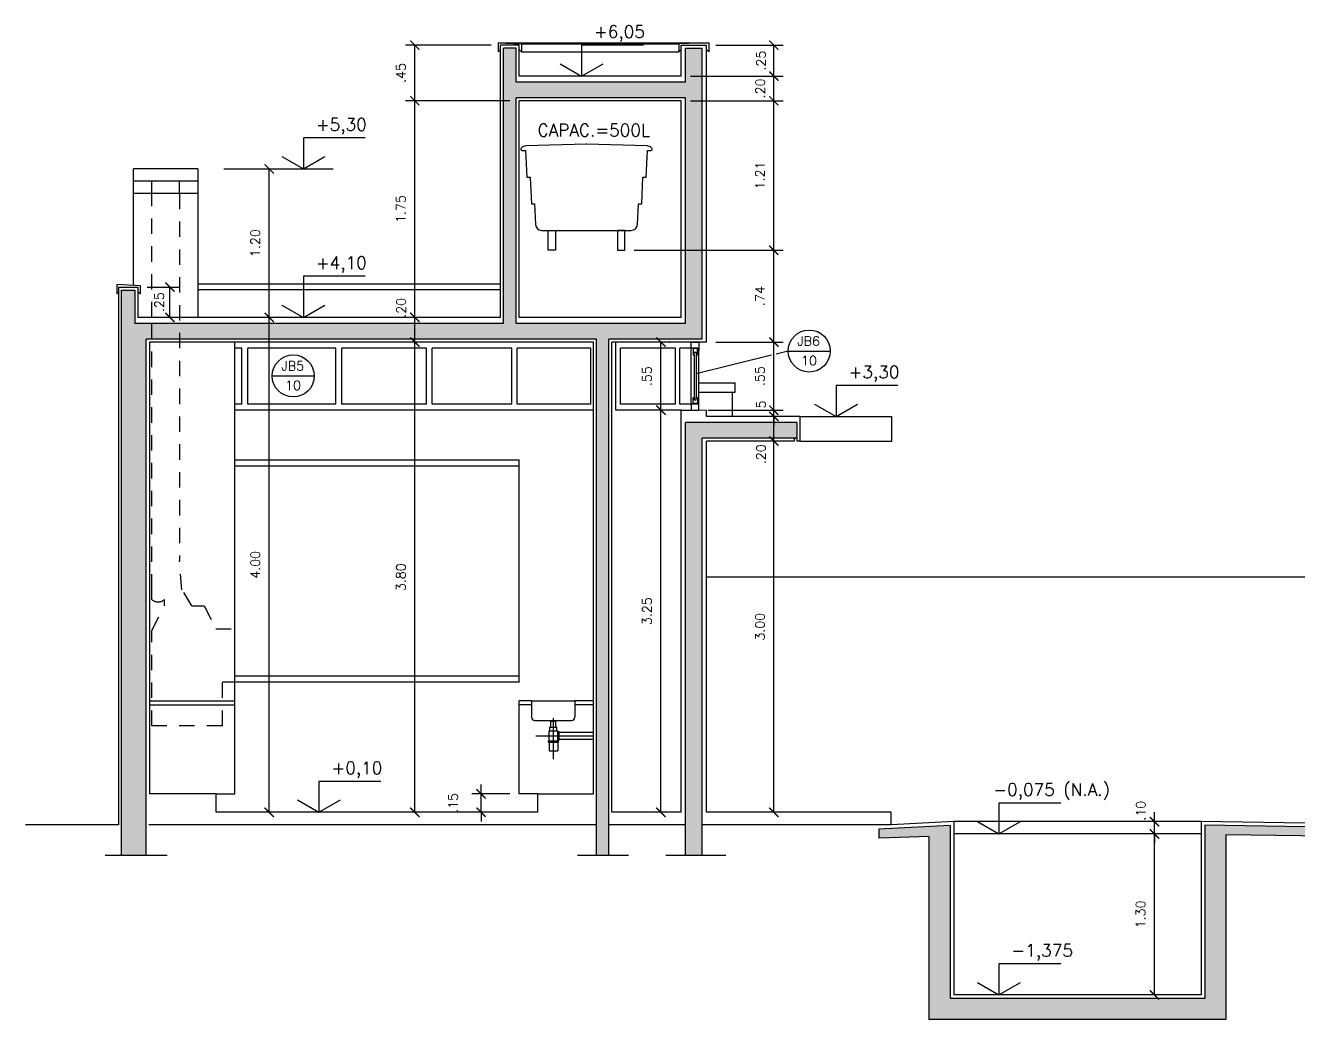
# Model space of a CAD drawing. Header units: millimetres. Extents: x 361 to 486, y 146 to 158.
# Drawn here: x 361.23 to 371.51, y 146.5 to 154.53 of the extents above; entities that cross this region are included whole.
import ezdxf

# ---------------------------------------------------------------- set-up
doc = ezdxf.new("R2010")
doc.units = ezdxf.units.MM
doc.linetypes.add('DASHDOT', pattern=[1, 0.5, -0.25, 0, -0.25])
doc.linetypes.add('HIDDEN', pattern=[0.375, 0.25, -0.125])
for name, color, linetype in [('ALV', 5, 'Continuous'), ('CAIX', 2, 'Continuous'), ('CAIXN', 7, 'Continuous'), ('COTAS', 1, 'Continuous'), ('LPROJ', 7, 'HIDDEN'), ('LVISTA', 1, 'Continuous'), ('LVISTA01', 8, 'Continuous'), ('LVISTA02', 1, 'Continuous'), ('LVISTA025', 3, 'Continuous'), ('NOTAS', 2, 'Continuous'), ('PEÇAS', 7, 'Continuous'), ('REVEST', 2, 'Continuous'), ('SOLID', 8, 'Continuous')]:
    doc.layers.add(name, color=color, linetype=linetype)
doc.styles.add('60-50', font='romans.shx', dxfattribs={"height": 0.075})
doc.styles.add('80-50', font='romans.shx', dxfattribs={"height": 0.1})
doc.dimstyles.new('50', dxfattribs={"dimtxt": 0.1, "dimasz": 2.5, "dimexe": 1.25, "dimexo": 0.625, "dimgap": 0.075, "dimtad": 1, "dimzin": 0, "dimdsep": 46, "dimtxsty": '60-50', "dimcen": 2.5, "dimclrt": 3, "dimadec": 0, "dimazin": 0, "dimtfac": 1, "dimtmove": 0, "dimatfit": 3, "dimfxl": 1, "dimarcsym": 0})

# ---------------------------------------------------------------- blocks, each defined once
blk = doc.blocks.new('_ARCHTICK')
at = {"color": 0, "linetype": 'ByBlock', "const_width": 0.15}
blk.add_lwpolyline([(-0.5, -0.5), (0.5, 0.5)], dxfattribs=at)
blk = doc.blocks.new('*D2')
at = {"color": 0, "linetype": 'ByBlock'}
blk.add_line((367.278, 148.173), (367.278, 151.173), dxfattribs=at)
at = {"layer": 'DEFPOINTS', "color": 0, "linetype": 'ByBlock'}
for p in [(367.278, 151.173), (367.278, 151.173), (367.278, 148.173)]:
    blk.add_point(p, dxfattribs=at)
at = {"color": 0, "linetype": 'ByBlock', "xscale": 0.075, "yscale": 0.075, "zscale": 0.075}
for p, rotation in [((367.278, 151.173), 90), ((367.278, 148.173), 270)]:
    blk.add_blockref('_ARCHTICK', p, dxfattribs=dict(at, rotation=rotation))
at = {"color": 3, "linetype": 'ByBlock', "insert": (367.166, 149.673), "char_height": 0.075, "attachment_point": 5, "rotation": 90, "style": '60-50'}
blk.add_mtext('3.00', dxfattribs=at)
blk = doc.blocks.new('*D3')
at = {"color": 0, "linetype": 'ByBlock'}
blk.add_line((367.278, 151.173), (367.278, 151.373), dxfattribs=at)
at = {"layer": 'DEFPOINTS', "color": 0, "linetype": 'ByBlock'}
for p in [(367.278, 151.373), (367.278, 151.373), (367.278, 151.173)]:
    blk.add_point(p, dxfattribs=at)
at = {"color": 0, "linetype": 'ByBlock', "xscale": 0.075, "yscale": 0.075, "zscale": 0.075}
for p, rotation in [((367.278, 151.373), 90), ((367.278, 151.173), 270)]:
    blk.add_blockref('_ARCHTICK', p, dxfattribs=dict(at, rotation=rotation))
at = {"color": 3, "linetype": 'ByBlock', "insert": (367.174, 151.067), "char_height": 0.075, "attachment_point": 5, "rotation": 90, "style": '60-50'}
blk.add_mtext('.20', dxfattribs=at)
blk = doc.blocks.new('*D4')
at = {"color": 0, "linetype": 'ByBlock'}
for p, q in [((367.278, 151.423), (367.278, 151.498)), ((366.748, 151.423), (367.353, 151.423)), ((367.278, 151.373), (367.278, 151.423)), ((367.278, 151.373), (367.278, 151.298))]:
    blk.add_line(p, q, dxfattribs=at)
at = {"layer": 'DEFPOINTS', "color": 0, "linetype": 'ByBlock'}
for p in [(366.673, 151.423), (367.278, 151.423), (367.278, 151.373)]:
    blk.add_point(p, dxfattribs=at)
at = {"color": 0, "linetype": 'ByBlock', "xscale": 0.075, "yscale": 0.075, "zscale": 0.075}
for p, rotation in [((367.278, 151.423), 270), ((367.278, 151.373), 90)]:
    blk.add_blockref('_ARCHTICK', p, dxfattribs=dict(at, rotation=rotation))
at = {"color": 3, "linetype": 'ByBlock', "insert": (367.174, 151.469), "char_height": 0.075, "attachment_point": 5, "rotation": 90, "style": '60-50'}
blk.add_mtext('5', dxfattribs=at)
blk = doc.blocks.new('*D5')
at = {"color": 0, "linetype": 'ByBlock'}
for p, q in [((366.808, 151.973), (367.353, 151.973)), ((367.278, 151.423), (367.278, 151.973))]:
    blk.add_line(p, q, dxfattribs=at)
at = {"layer": 'DEFPOINTS', "color": 0, "linetype": 'ByBlock'}
for p in [(366.733, 151.973), (367.278, 151.973), (366.673, 151.423)]:
    blk.add_point(p, dxfattribs=at)
at = {"color": 0, "linetype": 'ByBlock', "xscale": 0.075, "yscale": 0.075, "zscale": 0.075}
for p, rotation in [((367.278, 151.973), 90), ((367.278, 151.423), 270)]:
    blk.add_blockref('_ARCHTICK', p, dxfattribs=dict(at, rotation=rotation))
at = {"color": 3, "linetype": 'ByBlock', "insert": (367.166, 151.698), "char_height": 0.075, "attachment_point": 5, "rotation": 90, "style": '60-50'}
blk.add_mtext('.55', dxfattribs=at)
blk = doc.blocks.new('*D6')
at = {"color": 0, "linetype": 'ByBlock'}
for p, q in [((366.149, 152.716), (367.353, 152.716)), ((367.278, 151.973), (367.278, 152.716))]:
    blk.add_line(p, q, dxfattribs=at)
at = {"layer": 'DEFPOINTS', "color": 0, "linetype": 'ByBlock'}
for p in [(366.074, 152.716), (367.278, 152.716), (366.733, 151.973)]:
    blk.add_point(p, dxfattribs=at)
at = {"color": 0, "linetype": 'ByBlock', "xscale": 0.075, "yscale": 0.075, "zscale": 0.075}
for p, rotation in [((367.278, 152.716), 90), ((367.278, 151.973), 270)]:
    blk.add_blockref('_ARCHTICK', p, dxfattribs=dict(at, rotation=rotation))
at = {"color": 3, "linetype": 'ByBlock', "insert": (367.166, 152.345), "char_height": 0.075, "attachment_point": 5, "rotation": 90, "style": '60-50'}
blk.add_mtext('.74', dxfattribs=at)
blk = doc.blocks.new('*D7')
at = {"color": 0, "linetype": 'ByBlock'}
for p, q in [((366.604, 153.923), (367.353, 153.923)), ((367.278, 152.716), (367.278, 153.923))]:
    blk.add_line(p, q, dxfattribs=at)
at = {"layer": 'DEFPOINTS', "color": 0, "linetype": 'ByBlock'}
for p in [(366.529, 153.923), (367.278, 153.923), (366.074, 152.716)]:
    blk.add_point(p, dxfattribs=at)
at = {"color": 0, "linetype": 'ByBlock', "xscale": 0.075, "yscale": 0.075, "zscale": 0.075}
for p, rotation in [((367.278, 153.923), 90), ((367.278, 152.716), 270)]:
    blk.add_blockref('_ARCHTICK', p, dxfattribs=dict(at, rotation=rotation))
at = {"color": 3, "linetype": 'ByBlock', "insert": (367.166, 153.32), "char_height": 0.075, "attachment_point": 5, "rotation": 90, "style": '60-50'}
blk.add_mtext('1.21', dxfattribs=at)
blk = doc.blocks.new('*D8')
at = {"color": 0, "linetype": 'ByBlock'}
for p, q in [((366.604, 154.123), (367.353, 154.123)), ((367.278, 153.923), (367.278, 154.123))]:
    blk.add_line(p, q, dxfattribs=at)
at = {"layer": 'DEFPOINTS', "color": 0, "linetype": 'ByBlock'}
for p in [(366.529, 154.123), (367.278, 154.123), (366.529, 153.923)]:
    blk.add_point(p, dxfattribs=at)
at = {"color": 0, "linetype": 'ByBlock', "xscale": 0.075, "yscale": 0.075, "zscale": 0.075}
for p, rotation in [((367.278, 154.123), 90), ((367.278, 153.923), 270)]:
    blk.add_blockref('_ARCHTICK', p, dxfattribs=dict(at, rotation=rotation))
at = {"color": 3, "linetype": 'ByBlock', "insert": (367.168, 154.023), "char_height": 0.075, "attachment_point": 5, "rotation": 90, "style": '60-50'}
blk.add_mtext('.20', dxfattribs=at)
blk = doc.blocks.new('*D9')
at = {"color": 0, "linetype": 'ByBlock'}
for p, q in [((366.808, 154.373), (367.353, 154.373)), ((367.278, 154.123), (367.278, 154.373))]:
    blk.add_line(p, q, dxfattribs=at)
at = {"layer": 'DEFPOINTS', "color": 0, "linetype": 'ByBlock'}
for p in [(366.733, 154.373), (367.278, 154.373), (366.529, 154.123)]:
    blk.add_point(p, dxfattribs=at)
at = {"color": 0, "linetype": 'ByBlock', "xscale": 0.075, "yscale": 0.075, "zscale": 0.075}
for p, rotation in [((367.278, 154.373), 90), ((367.278, 154.123), 270)]:
    blk.add_blockref('_ARCHTICK', p, dxfattribs=dict(at, rotation=rotation))
at = {"color": 3, "linetype": 'ByBlock', "insert": (367.174, 154.248), "char_height": 0.075, "attachment_point": 5, "rotation": 90, "style": '60-50'}
blk.add_mtext('.25', dxfattribs=at)
blk = doc.blocks.new('*D10')
at = {"color": 0, "linetype": 'ByBlock'}
blk.add_line((364.376, 148.173), (364.376, 151.973), dxfattribs=at)
at = {"layer": 'DEFPOINTS', "color": 0, "linetype": 'ByBlock'}
for p in [(364.376, 151.973), (364.376, 151.973), (364.376, 148.173)]:
    blk.add_point(p, dxfattribs=at)
at = {"color": 0, "linetype": 'ByBlock', "xscale": 0.075, "yscale": 0.075, "zscale": 0.075}
for p, rotation in [((364.376, 151.973), 90), ((364.376, 148.173), 270)]:
    blk.add_blockref('_ARCHTICK', p, dxfattribs=dict(at, rotation=rotation))
at = {"color": 3, "linetype": 'ByBlock', "insert": (364.263, 150.073), "char_height": 0.075, "attachment_point": 5, "rotation": 90, "style": '60-50'}
blk.add_mtext('3.80', dxfattribs=at)
blk = doc.blocks.new('*D11')
at = {"color": 0, "linetype": 'ByBlock'}
blk.add_line((364.376, 151.973), (364.376, 152.173), dxfattribs=at)
at = {"layer": 'DEFPOINTS', "color": 0, "linetype": 'ByBlock'}
for p in [(364.376, 152.173), (364.376, 152.173), (364.376, 151.973)]:
    blk.add_point(p, dxfattribs=at)
at = {"color": 0, "linetype": 'ByBlock', "xscale": 0.075, "yscale": 0.075, "zscale": 0.075}
for p, rotation in [((364.376, 152.173), 90), ((364.376, 151.973), 270)]:
    blk.add_blockref('_ARCHTICK', p, dxfattribs=dict(at, rotation=rotation))
at = {"color": 3, "linetype": 'ByBlock', "insert": (364.265, 152.25), "char_height": 0.075, "attachment_point": 5, "rotation": 90, "style": '60-50'}
blk.add_mtext('.20', dxfattribs=at)
blk = doc.blocks.new('*D12')
at = {"color": 0, "linetype": 'ByBlock'}
for p, q in [((365.144, 153.923), (364.301, 153.923)), ((364.376, 152.173), (364.376, 153.923))]:
    blk.add_line(p, q, dxfattribs=at)
at = {"layer": 'DEFPOINTS', "color": 0, "linetype": 'ByBlock'}
for p in [(364.376, 153.923), (365.219, 153.923), (364.376, 152.173)]:
    blk.add_point(p, dxfattribs=at)
at = {"color": 0, "linetype": 'ByBlock', "xscale": 0.075, "yscale": 0.075, "zscale": 0.075}
for p, rotation in [((364.376, 153.923), 90), ((364.376, 152.173), 270)]:
    blk.add_blockref('_ARCHTICK', p, dxfattribs=dict(at, rotation=rotation))
at = {"color": 3, "linetype": 'ByBlock', "insert": (364.263, 153.048), "char_height": 0.075, "attachment_point": 5, "rotation": 90, "style": '60-50'}
blk.add_mtext('1.75', dxfattribs=at)
blk = doc.blocks.new('*D13')
at = {"color": 0, "linetype": 'ByBlock'}
for p, q in [((364.994, 154.373), (364.301, 154.373)), ((364.376, 153.923), (364.376, 154.373))]:
    blk.add_line(p, q, dxfattribs=at)
at = {"layer": 'DEFPOINTS', "color": 0, "linetype": 'ByBlock'}
for p in [(364.376, 154.373), (365.069, 154.373), (365.219, 153.923)]:
    blk.add_point(p, dxfattribs=at)
at = {"color": 0, "linetype": 'ByBlock', "xscale": 0.075, "yscale": 0.075, "zscale": 0.075}
for p, rotation in [((364.376, 154.373), 90), ((364.376, 153.923), 270)]:
    blk.add_blockref('_ARCHTICK', p, dxfattribs=dict(at, rotation=rotation))
at = {"color": 3, "linetype": 'ByBlock', "insert": (364.263, 154.148), "char_height": 0.075, "attachment_point": 5, "rotation": 90, "style": '60-50'}
blk.add_mtext('.45', dxfattribs=at)
blk = doc.blocks.new('*D14')
at = {"color": 0, "linetype": 'ByBlock'}
for p, q in [((364.911, 148.323), (364.911, 148.398)), ((365.144, 148.323), (364.836, 148.323)), ((364.911, 148.173), (364.911, 148.323)), ((364.911, 148.173), (364.911, 148.098))]:
    blk.add_line(p, q, dxfattribs=at)
at = {"layer": 'DEFPOINTS', "color": 0, "linetype": 'ByBlock'}
for p in [(364.911, 148.323), (365.219, 148.323), (364.911, 148.173)]:
    blk.add_point(p, dxfattribs=at)
at = {"color": 0, "linetype": 'ByBlock', "xscale": 0.075, "yscale": 0.075, "zscale": 0.075}
for p, rotation in [((364.911, 148.323), 270), ((364.911, 148.173), 90)]:
    blk.add_blockref('_ARCHTICK', p, dxfattribs=dict(at, rotation=rotation))
at = {"color": 3, "linetype": 'ByBlock', "insert": (364.686, 148.248), "char_height": 0.075, "attachment_point": 5, "rotation": 90, "style": '60-50'}
blk.add_mtext('.15', dxfattribs=at)
blk = doc.blocks.new('*D15')
at = {"color": 0, "linetype": 'ByBlock'}
blk.add_line((363.199, 148.173), (363.199, 152.173), dxfattribs=at)
at = {"layer": 'DEFPOINTS', "color": 0, "linetype": 'ByBlock'}
for p in [(363.199, 152.173), (363.199, 152.173), (363.199, 148.173)]:
    blk.add_point(p, dxfattribs=at)
at = {"color": 0, "linetype": 'ByBlock', "xscale": 0.075, "yscale": 0.075, "zscale": 0.075}
for p, rotation in [((363.199, 152.173), 90), ((363.199, 148.173), 270)]:
    blk.add_blockref('_ARCHTICK', p, dxfattribs=dict(at, rotation=rotation))
at = {"color": 3, "linetype": 'ByBlock', "insert": (363.086, 150.173), "char_height": 0.075, "attachment_point": 5, "rotation": 90, "style": '60-50'}
blk.add_mtext('4.00', dxfattribs=at)
blk = doc.blocks.new('*D16')
at = {"color": 0, "linetype": 'ByBlock'}
blk.add_line((363.199, 152.173), (363.199, 153.373), dxfattribs=at)
at = {"layer": 'DEFPOINTS', "color": 0, "linetype": 'ByBlock'}
for p in [(363.199, 153.373), (363.199, 153.373), (363.199, 152.173)]:
    blk.add_point(p, dxfattribs=at)
at = {"color": 0, "linetype": 'ByBlock', "xscale": 0.075, "yscale": 0.075, "zscale": 0.075}
for p, rotation in [((363.199, 153.373), 90), ((363.199, 152.173), 270)]:
    blk.add_blockref('_ARCHTICK', p, dxfattribs=dict(at, rotation=rotation))
at = {"color": 3, "linetype": 'ByBlock', "insert": (363.086, 152.773), "char_height": 0.075, "attachment_point": 5, "rotation": 90, "style": '60-50'}
blk.add_mtext('1.20', dxfattribs=at)
blk = doc.blocks.new('*D17')
at = {"color": 0, "linetype": 'ByBlock'}
for p, q in [((362.212, 152.418), (362.471, 152.418)), ((362.396, 152.173), (362.396, 152.418))]:
    blk.add_line(p, q, dxfattribs=at)
at = {"layer": 'DEFPOINTS', "color": 0, "linetype": 'ByBlock'}
for p in [(362.137, 152.418), (362.396, 152.418), (362.396, 152.173)]:
    blk.add_point(p, dxfattribs=at)
at = {"color": 0, "linetype": 'ByBlock', "xscale": 0.075, "yscale": 0.075, "zscale": 0.075}
for p, rotation in [((362.396, 152.418), 90), ((362.396, 152.173), 270)]:
    blk.add_blockref('_ARCHTICK', p, dxfattribs=dict(at, rotation=rotation))
at = {"color": 3, "linetype": 'ByBlock', "insert": (362.31, 152.296), "char_height": 0.075, "attachment_point": 5, "rotation": 90, "style": '60-50'}
blk.add_mtext('.25', dxfattribs=at)
blk = doc.blocks.new('*D18')
at = {"color": 0, "linetype": 'ByBlock'}
for p, q in [((366.454, 151.423), (366.29, 151.423)), ((366.365, 148.173), (366.365, 151.423)), ((366.454, 148.173), (366.29, 148.173))]:
    blk.add_line(p, q, dxfattribs=at)
at = {"layer": 'DEFPOINTS', "color": 0, "linetype": 'ByBlock'}
for p in [(366.365, 151.423), (366.529, 151.423), (366.529, 148.173)]:
    blk.add_point(p, dxfattribs=at)
at = {"color": 0, "linetype": 'ByBlock', "xscale": 0.075, "yscale": 0.075, "zscale": 0.075}
for p, rotation in [((366.365, 151.423), 90), ((366.365, 148.173), 270)]:
    blk.add_blockref('_ARCHTICK', p, dxfattribs=dict(at, rotation=rotation))
at = {"color": 3, "linetype": 'ByBlock', "insert": (366.252, 149.798), "char_height": 0.075, "attachment_point": 5, "rotation": 90, "style": '60-50'}
blk.add_mtext('3.25', dxfattribs=at)
blk = doc.blocks.new('*D19')
at = {"color": 0, "linetype": 'ByBlock'}
for p, q in [((366.365, 151.423), (366.365, 151.973)), ((366.431, 151.973), (366.44, 151.973))]:
    blk.add_line(p, q, dxfattribs=at)
at = {"layer": 'DEFPOINTS', "color": 0, "linetype": 'ByBlock'}
for p in [(366.356, 151.973), (366.365, 151.973), (366.529, 151.423)]:
    blk.add_point(p, dxfattribs=at)
at = {"color": 0, "linetype": 'ByBlock', "xscale": 0.075, "yscale": 0.075, "zscale": 0.075}
for p, rotation in [((366.365, 151.973), 90), ((366.365, 151.423), 270)]:
    blk.add_blockref('_ARCHTICK', p, dxfattribs=dict(at, rotation=rotation))
at = {"color": 3, "linetype": 'ByBlock', "insert": (366.252, 151.698), "char_height": 0.075, "attachment_point": 5, "rotation": 90, "style": '60-50'}
blk.add_mtext('.55', dxfattribs=at)
blk = doc.blocks.new('*D20')
at = {"color": 0, "linetype": 'ByBlock'}
blk.add_line((313.855, 146.698), (313.855, 147.998), dxfattribs=at)
at = {"layer": 'DEFPOINTS', "color": 0, "linetype": 'ByBlock'}
for p in [(313.855, 147.998), (313.855, 147.998), (313.855, 146.698)]:
    blk.add_point(p, dxfattribs=at)
at = {"color": 0, "linetype": 'ByBlock', "xscale": 0.075, "yscale": 0.075, "zscale": 0.075}
for p, rotation in [((313.855, 147.998), 90), ((313.855, 146.698), 270)]:
    blk.add_blockref('_ARCHTICK', p, dxfattribs=dict(at, rotation=rotation))
at = {"color": 3, "linetype": 'ByBlock', "insert": (313.743, 147.348), "char_height": 0.075, "attachment_point": 5, "rotation": 90, "style": '60-50'}
blk.add_mtext('1.30', dxfattribs=at)
blk = doc.blocks.new('*D21')
at = {"color": 0, "linetype": 'ByBlock'}
for p, q in [((313.855, 148.098), (313.855, 148.173)), ((313.855, 147.998), (313.855, 148.098)), ((313.855, 147.998), (313.855, 148.098)), ((313.855, 147.998), (313.855, 147.923))]:
    blk.add_line(p, q, dxfattribs=at)
at = {"layer": 'DEFPOINTS', "color": 0, "linetype": 'ByBlock'}
for p in [(313.855, 148.098), (313.855, 148.098), (313.855, 147.998)]:
    blk.add_point(p, dxfattribs=at)
at = {"color": 0, "linetype": 'ByBlock', "xscale": 0.075, "yscale": 0.075, "zscale": 0.075}
for p, rotation in [((313.855, 148.098), 270), ((313.855, 147.998), 90)]:
    blk.add_blockref('_ARCHTICK', p, dxfattribs=dict(at, rotation=rotation))
at = {"color": 3, "linetype": 'ByBlock', "insert": (313.744, 148.186), "char_height": 0.075, "attachment_point": 5, "rotation": 90, "style": '60-50'}
blk.add_mtext('.10', dxfattribs=at)

msp = doc.modelspace()

# ---------------------------------------------------------------- hatches: boundary and pattern name
at = {"layer": 'SOLID'}
h = msp.add_hatch(color=256, dxfattribs=at)
h.paths.add_polyline_path([(362.205, 151.998), (365.844, 151.998), (365.844, 147.823), (365.944, 147.823), (365.944, 151.998), (366.699, 151.998), (366.699, 154.348), (366.563, 154.348), (366.563, 154.073), (365.194, 154.073), (365.194, 154.348), (365.094, 154.348), (365.094, 152.123), (362.112, 152.123), (362.112, 152.393), (362.005, 152.393), (362.005, 147.823), (362.205, 147.823)])
h.paths.add_polyline_path([(365.194, 152.123), (365.194, 153.948), (366.563, 153.948), (366.563, 152.123)], flags=16)
h.paths.add_polyline_path([(367.463, 151.323), (366.563, 151.323), (366.563, 147.823), (366.699, 147.823), (366.699, 151.198), (367.463, 151.198)])
h.paths.add_polyline_path([(368.702, 148.067), (368.126, 148.038), (368.126, 147.963), (368.532, 147.978), (368.532, 146.498), (370.932, 146.498), (370.932, 147.992), (372.286, 147.971), (372.286, 148.043), (370.762, 148.068), (370.762, 146.668), (368.702, 146.668)])
h.paths.add_polyline_path([(365.358, 153.611), (366.398, 153.611), (366.398, 153.761), (365.358, 153.761)], flags=8)

# ---------------------------------------------------------------- linework, layer by layer
at = {"layer": 'ALV'}
for p, q in [((365.094, 152.123), (365.094, 154.348)), ((365.194, 154.348), (365.094, 154.348)), ((365.194, 154.073), (365.194, 154.348)), ((366.563, 154.073), (366.563, 154.348)), ((366.563, 154.348), (366.699, 154.348)), ((366.699, 151.998), (366.699, 154.348)), ((366.563, 154.073), (365.194, 154.073)), ((366.563, 153.948), (365.194, 153.948)), ((365.194, 152.123), (365.194, 153.948)), ((366.563, 152.123), (366.563, 153.948)), ((362.005, 147.823), (362.005, 152.393)), ((362.005, 152.393), (362.112, 152.393)), ((362.112, 152.393), (362.112, 152.123)), ((365.094, 152.123), (362.112, 152.123)), ((366.563, 152.123), (365.194, 152.123)), ((362.205, 147.823), (362.205, 151.998)), ((365.844, 151.998), (362.205, 151.998)), ((365.844, 147.823), (365.844, 151.998)), ((365.944, 147.823), (365.944, 151.998)), ((366.699, 151.998), (365.944, 151.998)), ((367.463, 151.323), (366.563, 151.323)), ((366.563, 147.823), (366.563, 151.323)), ((367.463, 151.323), (367.463, 151.198)), ((367.463, 151.198), (366.699, 151.198)), ((366.699, 147.823), (366.699, 151.198)), ((368.702, 148.067), (368.126, 148.038)), ((368.126, 148.038), (368.126, 147.963)), ((368.532, 147.978), (368.131, 147.963)), ((368.532, 147.978), (368.532, 146.498)), ((368.702, 148.067), (368.702, 146.668)), ((370.762, 148.068), (370.762, 146.668)), ((372.286, 148.043), (370.762, 148.068)), ((370.932, 147.992), (370.932, 146.498)), ((372.286, 147.971), (370.932, 147.992)), ((370.762, 146.668), (368.702, 146.668)), ((370.932, 146.498), (368.532, 146.498))]:
    msp.add_line(p, q, dxfattribs=at)
at = {"layer": 'CAIX'}
for p, q in [((365.049, 154.393), (365.049, 154.318)), ((365.049, 154.393), (365.239, 154.383)), ((365.239, 154.383), (365.239, 154.318)), ((366.753, 154.393), (366.509, 154.383)), ((366.509, 154.383), (366.509, 154.318)), ((366.753, 154.393), (366.753, 154.318)), ((365.049, 154.318), (365.069, 154.338)), ((365.219, 154.338), (365.239, 154.318)), ((366.529, 154.338), (366.509, 154.318)), ((366.753, 154.318), (366.733, 154.338)), ((366.635, 151.871), (366.635, 151.526)), ((366.65, 151.871), (366.65, 151.526))]:
    msp.add_line(p, q, dxfattribs=at)
at = {"layer": 'CAIX', "color": 1}
for p, q in [((366.61, 151.473), (366.61, 151.923)), ((366.673, 151.493), (366.673, 151.903))]:
    msp.add_line(p, q, dxfattribs=at)
at = {"layer": 'CAIX'}
for points in [[(362.137, 152.383), (362.157, 152.363), (362.157, 152.428), (361.967, 152.438), (361.967, 152.363), (361.987, 152.383)], [(366.673, 151.423), (366.673, 151.493), (366.663, 151.493), (366.663, 151.473), (366.61, 151.473), (366.61, 151.423)]]:
    msp.add_lwpolyline(points, dxfattribs=at)
for points in [[(366.673, 151.973), (366.673, 151.903), (366.663, 151.903), (366.663, 151.923), (366.61, 151.923), (366.61, 151.973)], [(366.625, 151.921), (366.625, 151.871), (366.635, 151.871), (366.635, 151.891), (366.65, 151.891), (366.65, 151.871), (366.66, 151.871), (366.66, 151.921)], [(366.625, 151.476), (366.625, 151.526), (366.635, 151.526), (366.635, 151.506), (366.65, 151.506), (366.65, 151.526), (366.66, 151.526), (366.66, 151.476)]]:
    msp.add_lwpolyline(points, close=True, dxfattribs=at)
at = {"layer": 'CAIXN', "color": 8, "ltscale": 0.5}
for p, q in [((367.394, 151.901), (367.296, 151.877)), ((367.394, 151.901), (367.734, 151.901)), ((367.259, 151.868), (366.65, 151.718)), ((363.223, 151.7), (363.563, 151.7))]:
    msp.add_line(p, q, dxfattribs=at)
for centre in [(367.564, 151.901), (363.393, 151.7)]:
    msp.add_circle(centre, 0.17, dxfattribs=at)
at = {"layer": 'LPROJ', "ltscale": 0.5}
for p, q in [((362.251, 152.173), (362.251, 153.173)), ((362.473, 153.173), (362.473, 150.203)), ((362.251, 149.972), (362.251, 152.173)), ((362.251, 149.892), (362.251, 149.972)), ((362.251, 149.642), (362.351, 149.842)), ((362.351, 149.842), (362.351, 149.892)), ((362.573, 149.842), (362.673, 149.842)), ((362.673, 149.842), (362.766, 149.655)), ((362.251, 148.872), (362.251, 149.642)), ((362.766, 149.655), (362.92, 149.655)), ((362.82, 148.872), (362.82, 149.225)), ((362.92, 149.225), (362.82, 149.225)), ((362.82, 148.872), (362.251, 148.872))]:
    msp.add_line(p, q, dxfattribs=at)
msp.add_lwpolyline([(362.573, 149.842), (362.493, 149.972), (362.473, 150.203)], dxfattribs=at)
msp.add_arc((362.301, 149.948), 0.075, 228.1954, 311.8046, dxfattribs=at)
at = {"layer": 'LVISTA'}
for p, q in [((365.049, 154.393), (366.753, 154.393)), ((365.239, 154.383), (366.509, 154.383)), ((365.239, 154.318), (366.509, 154.318))]:
    msp.add_line(p, q, dxfattribs=at)
at = {"layer": 'LVISTA01'}
for p, q in [((372.261, 150.073), (366.733, 150.073)), ((365.219, 148.323), (365.219, 149.043)), ((365.319, 149.073), (365.669, 149.073)), ((362.77, 148.323), (362.92, 148.323)), ((365.369, 148.323), (365.219, 148.323))]:
    msp.add_line(p, q, dxfattribs=at)
at = {"layer": 'LVISTA02'}
for p, q in [((362.623, 153.273), (362.101, 153.273)), ((362.251, 153.173), (362.251, 153.273)), ((362.473, 153.173), (362.473, 153.273)), ((362.623, 153.173), (362.101, 153.173)), ((362.623, 152.443), (365.069, 152.443)), ((362.623, 152.398), (365.069, 152.398)), ((362.92, 149.073), (362.92, 151.973)), ((362.977, 151.923), (362.92, 151.923)), ((362.977, 151.473), (362.977, 151.923)), ((363.027, 151.473), (363.027, 151.923)), ((363.738, 151.923), (363.027, 151.923)), ((363.738, 151.473), (363.738, 151.923)), ((363.785, 151.473), (363.785, 151.923)), ((364.469, 151.923), (363.785, 151.923)), ((364.469, 151.473), (364.469, 151.923)), ((364.515, 151.473), (364.515, 151.923)), ((365.16, 151.923), (364.515, 151.923)), ((365.16, 151.473), (365.16, 151.923)), ((365.799, 151.923), (365.203, 151.923)), ((365.203, 151.473), (365.203, 151.923)), ((365.799, 151.473), (365.799, 151.923)), ((366.002, 151.423), (366.002, 151.973)), ((366.483, 151.923), (366.039, 151.923)), ((366.039, 151.473), (366.039, 151.923)), ((366.483, 151.473), (366.483, 151.923)), ((366.61, 151.923), (366.517, 151.923)), ((366.517, 151.473), (366.517, 151.923)), ((366.673, 151.643), (366.965, 151.643)), ((366.965, 151.568), (366.965, 151.643)), ((362.977, 151.473), (362.92, 151.473)), ((363.738, 151.473), (363.027, 151.473)), ((364.469, 151.473), (363.785, 151.473)), ((365.16, 151.473), (364.515, 151.473)), ((365.799, 151.473), (365.203, 151.473)), ((366.483, 151.473), (366.039, 151.473)), ((366.61, 151.473), (366.517, 151.473)), ((366.673, 151.568), (366.965, 151.568)), ((366.945, 151.373), (366.945, 151.568)), ((365.819, 151.423), (362.92, 151.423)), ((366.529, 151.423), (366.002, 151.423)), ((367.488, 151.373), (368.232, 151.373)), ((368.232, 151.173), (368.232, 151.373)), ((367.488, 151.173), (368.232, 151.173)), ((362.92, 151.023), (365.219, 151.023)), ((362.92, 150.973), (365.219, 150.973)), ((365.219, 149.223), (365.219, 151.023)), ((365.219, 149.273), (362.92, 149.273)), ((365.219, 149.225), (362.92, 149.225)), ((362.92, 148.323), (362.92, 149.043)), ((370.732, 148.098), (368.732, 148.098)), ((365.844, 148.073), (362.226, 148.073)), ((366.563, 148.073), (365.944, 148.073)), ((368.226, 148.073), (366.699, 148.073))]:
    msp.add_line(p, q, dxfattribs=at)
at = {"layer": 'LVISTA02', "color": 2}
msp.add_line((370.732, 147.998), (368.732, 147.998), dxfattribs=at)
at = {"layer": 'LVISTA025'}
for p, q in [((362.101, 152.431), (362.101, 153.373)), ((362.623, 153.373), (362.101, 153.373)), ((362.623, 153.373), (362.623, 152.173))]:
    msp.add_line(p, q, dxfattribs=at)
at = {"layer": 'NOTAS', "color": 1}
msp.add_line((362.833, 153.373), (363.715, 153.373), dxfattribs=at)
at = {"layer": 'NOTAS'}
for p, q in [((362.373, 147.823), (361.872, 147.823)), ((366.103, 147.823), (365.692, 147.823)), ((366.891, 147.823), (366.404, 147.823))]:
    msp.add_line(p, q, dxfattribs=at)
for points in [[(366.224, 154.373), (365.724, 154.373), (365.724, 154.123)], [(363.975, 153.623), (363.475, 153.623), (363.475, 153.373)], [(363.975, 152.505), (363.475, 152.505), (363.475, 152.173)], [(368.281, 151.623), (367.781, 151.623), (367.781, 151.373)], [(364.101, 148.423), (363.601, 148.423), (363.601, 148.173)], [(369.598, 148.248), (369.098, 148.248), (369.098, 147.998)], [(369.598, 146.948), (369.098, 146.948), (369.098, 146.698)]]:
    msp.add_lwpolyline(points, dxfattribs=at)
at = {"layer": 'NOTAS', "color": 3}
for points in [[(365.551, 154.223), (365.724, 154.123), (365.897, 154.223)], [(363.302, 153.473), (363.475, 153.373), (363.649, 153.473)], [(363.302, 152.273), (363.475, 152.173), (363.649, 152.273)], [(367.608, 151.473), (367.781, 151.373), (367.955, 151.473)], [(363.428, 148.273), (363.601, 148.173), (363.775, 148.273)], [(368.925, 148.098), (369.098, 147.998), (369.272, 148.098)], [(368.925, 146.798), (369.098, 146.698), (369.272, 146.798)]]:
    msp.add_lwpolyline(points, dxfattribs=at)
at = {"layer": 'PEÇAS', "color": 2}
for p, q in [((362.23, 149.073), (362.92, 149.073)), ((362.23, 149.043), (362.92, 149.043)), ((362.92, 149.043), (362.92, 149.073)), ((365.319, 149.073), (365.219, 149.073)), ((365.219, 149.043), (365.219, 149.073)), ((365.319, 149.043), (365.219, 149.043)), ((365.319, 149.073), (365.319, 148.941)), ((365.669, 149.073), (365.669, 148.941)), ((365.819, 149.073), (365.669, 149.073)), ((365.819, 149.043), (365.669, 149.043)), ((365.344, 148.916), (365.644, 148.916))]:
    msp.add_line(p, q, dxfattribs=at)
at = {"layer": 'PEÇAS'}
for p, q in [((365.517, 148.907), (365.476, 148.907)), ((365.476, 148.86), (365.476, 148.907)), ((365.484, 148.907), (365.484, 148.916)), ((365.509, 148.916), (365.509, 148.907)), ((365.517, 148.86), (365.517, 148.907)), ((365.462, 148.751), (365.462, 148.832)), ((365.462, 148.832), (365.531, 148.832)), ((365.468, 148.832), (365.468, 148.86)), ((365.468, 148.86), (365.525, 148.86)), ((365.525, 148.832), (365.525, 148.86)), ((365.531, 148.751), (365.531, 148.832)), ((365.531, 148.826), (365.542, 148.826)), ((365.542, 148.757), (365.542, 148.826)), ((365.542, 148.82), (365.819, 148.82)), ((365.456, 148.751), (365.537, 148.751)), ((365.456, 148.74), (365.456, 148.751)), ((365.456, 148.74), (365.537, 148.74)), ((365.462, 148.74), (365.462, 148.671)), ((365.531, 148.757), (365.542, 148.757)), ((365.531, 148.74), (365.531, 148.671)), ((365.537, 148.74), (365.537, 148.751)), ((365.542, 148.763), (365.819, 148.763)), ((365.462, 148.671), (365.531, 148.671))]:
    msp.add_line(p, q, dxfattribs=at)
at = {"layer": 'PEÇAS', "linetype": 'DASHDOT'}
for p, q in [((365.496, 148.604), (365.496, 148.933)), ((365.355, 148.791), (365.819, 148.791))]:
    msp.add_line(p, q, dxfattribs=at)
at = {"layer": 'PEÇAS', "color": 2}
msp.add_lwpolyline([(365.274, 153.559, 0.191457), (365.24, 153.545), (365.236, 153.54, 0.668179), (365.243, 153.523), (365.271, 153.523), (365.282, 153.307), (365.307, 153.307), (365.318, 153.09), (365.343, 153.09), (365.351, 152.923, 0.399656), (365.401, 152.876), (366.126, 152.876, 0.399656), (366.176, 152.923), (366.185, 153.09), (366.21, 153.09), (366.22, 153.307), (366.245, 153.307), (366.256, 153.523), (366.285, 153.523, 0.668179), (366.292, 153.54), (366.287, 153.545, 0.191457), (366.254, 153.559), (365.765, 153.573, 0.014365), (365.762, 153.573)], format="xyb", close=True, dxfattribs=at)
for points in [[(365.514, 152.876), (365.514, 152.716), (365.454, 152.716), (365.454, 152.876)], [(366.074, 152.876), (366.014, 152.876), (366.014, 152.716), (366.074, 152.716)]]:
    msp.add_lwpolyline(points, close=True, dxfattribs=at)
for centre, start, end in [((365.344, 148.941), 180, 270), ((365.644, 148.941), 270, 360)]:
    msp.add_arc(centre, 0.025, start, end, dxfattribs=at)
at = {"layer": 'REVEST'}
for p, q in [((365.069, 152.173), (365.069, 154.373)), ((365.219, 154.373), (365.069, 154.373)), ((365.219, 154.123), (365.219, 154.373)), ((366.529, 154.123), (366.529, 154.373)), ((366.529, 154.373), (366.733, 154.373)), ((366.733, 151.973), (366.733, 154.373)), ((366.529, 154.123), (365.219, 154.123)), ((366.529, 153.923), (365.219, 153.923)), ((365.219, 152.173), (365.219, 153.923)), ((366.529, 152.173), (366.529, 153.923)), ((361.98, 152.418), (361.98, 148.073)), ((361.98, 152.418), (362.137, 152.418)), ((362.137, 152.418), (362.137, 152.173)), ((365.069, 152.173), (362.137, 152.173)), ((366.529, 152.173), (365.219, 152.173)), ((362.23, 151.973), (362.23, 148.323)), ((365.819, 151.973), (362.23, 151.973)), ((365.819, 148.323), (365.819, 151.973)), ((365.969, 148.173), (365.969, 151.973)), ((366.733, 151.973), (365.969, 151.973)), ((366.529, 148.173), (366.529, 151.423)), ((366.529, 151.423), (366.673, 151.423)), ((366.733, 151.42), (366.673, 151.423)), ((366.733, 151.373), (366.733, 151.42)), ((367.488, 151.373), (366.733, 151.373)), ((367.488, 151.373), (367.488, 151.173)), ((367.443, 151.173), (366.733, 151.173)), ((366.733, 148.173), (366.733, 151.173)), ((367.443, 151.193), (367.443, 151.173)), ((367.463, 151.193), (367.443, 151.193)), ((367.463, 151.193), (367.463, 151.173)), ((367.488, 151.173), (367.463, 151.173)), ((362.77, 148.323), (362.23, 148.323)), ((362.77, 148.173), (362.77, 148.323)), ((365.369, 148.173), (365.369, 148.323)), ((365.369, 148.323), (365.819, 148.323)), ((365.369, 148.173), (362.77, 148.173)), ((366.529, 148.173), (365.969, 148.173)), ((368.226, 148.173), (366.733, 148.173)), ((368.226, 148.073), (368.226, 148.173)), ((368.732, 148.098), (368.226, 148.073)), ((368.732, 148.098), (368.732, 146.698)), ((372.261, 148.073), (370.732, 148.098)), ((370.732, 148.098), (370.732, 146.698)), ((361.98, 148.073), (361.228, 148.073)), ((370.732, 146.698), (368.732, 146.698))]:
    msp.add_line(p, q, dxfattribs=at)

# ---------------------------------------------------------------- texts
at = {"layer": 'CAIXN', "color": 2, "ltscale": 0.5, "char_height": 0.075, "attachment_point": 5, "style": '60-50'}
for s, insert in [('JB6', (367.559, 151.982)), ('JB5', (363.389, 151.781)), ('10', (367.562, 151.824)), ('10', (363.391, 151.623))]:
    msp.add_mtext(s, dxfattribs=dict(at, insert=insert))
at = {"layer": 'NOTAS', "color": 3, "style": '80-50'}
for s, p in [('+6,05', (365.824, 154.432)), ('+5,30', (363.576, 153.682)), ('CAPAC.=500L', (365.368, 153.636)), ('+4,10', (363.576, 152.564)), ('+3,30', (367.882, 151.682)), ('+0,10', (363.702, 148.482)), ('-0,075 (N.A.)', (369.052, 148.307)), ('-1,375', (369.199, 147.007))]:
    msp.add_text(s, height=0.1, dxfattribs=at).set_placement(p)

# ---------------------------------------------------------------- dimensions: what is measured, and where the dimension line sits
at = {"layer": 'COTAS'}
for base, p1, p2, override, picture, middle in [((364.376, 154.373), (365.219, 153.923), (365.069, 154.373), {"dimasz": 0.075, "dimexe": 0.075, "dimexo": 0.075, "dimzin": 4, "dimblk1": 'ARCHTICK', "dimblk2": 'ARCHTICK', "dimsah": 1, "dimse1": 1, "dimtofl": 0, "dimtmove": 2}, '*D13', (364.263, 154.148)), ((364.376, 153.923), (364.376, 152.173), (365.219, 153.923), {"dimasz": 0.075, "dimexe": 0.075, "dimexo": 0.075, "dimzin": 4, "dimblk1": 'ARCHTICK', "dimblk2": 'ARCHTICK', "dimsah": 1, "dimse1": 1, "dimtofl": 0, "dimtmove": 2}, '*D12', (364.263, 153.048)), ((367.278, 153.923), (366.074, 152.716), (366.529, 153.923), {"dimasz": 0.075, "dimexe": 0.075, "dimexo": 0.075, "dimzin": 4, "dimblk1": 'ARCHTICK', "dimblk2": 'ARCHTICK', "dimsah": 1, "dimse1": 1, "dimtofl": 0, "dimtmove": 2}, '*D7', (367.166, 153.32)), ((363.199, 153.373), (363.199, 152.173), (363.199, 153.373), {"dimasz": 0.075, "dimexe": 0.075, "dimexo": 0.075, "dimzin": 4, "dimblk1": 'ARCHTICK', "dimblk2": 'ARCHTICK', "dimsah": 1, "dimse1": 1, "dimtofl": 0, "dimtmove": 2}, '*D16', (363.086, 152.773)), ((367.278, 152.716), (366.733, 151.973), (366.074, 152.716), {"dimasz": 0.075, "dimexe": 0.075, "dimexo": 0.075, "dimzin": 4, "dimblk1": 'ARCHTICK', "dimblk2": 'ARCHTICK', "dimsah": 1, "dimse1": 1, "dimtofl": 0, "dimtmove": 2}, '*D6', (367.166, 152.345)), ((363.199, 152.173), (363.199, 148.173), (363.199, 152.173), {"dimasz": 0.075, "dimexe": 0.075, "dimexo": 0.075, "dimzin": 4, "dimblk1": 'ARCHTICK', "dimblk2": 'ARCHTICK', "dimsah": 1, "dimtofl": 0, "dimtmove": 2}, '*D15', (363.086, 150.173)), ((364.376, 151.973), (364.376, 148.173), (364.376, 151.973), {"dimasz": 0.075, "dimexe": 0.075, "dimexo": 0.075, "dimzin": 4, "dimblk1": 'ARCHTICK', "dimblk2": 'ARCHTICK', "dimsah": 1, "dimtofl": 0, "dimtmove": 2}, '*D10', (364.263, 150.073)), ((366.365, 151.973), (366.529, 151.423), (366.356, 151.973), {"dimasz": 0.075, "dimexe": 0.075, "dimexo": 0.075, "dimzin": 4, "dimblk1": 'ARCHTICK', "dimblk2": 'ARCHTICK', "dimsah": 1, "dimse1": 1, "dimtofl": 0, "dimtmove": 2}, '*D19', (366.252, 151.698)), ((367.278, 151.973), (366.673, 151.423), (366.733, 151.973), {"dimasz": 0.075, "dimexe": 0.075, "dimexo": 0.075, "dimzin": 4, "dimblk1": 'ARCHTICK', "dimblk2": 'ARCHTICK', "dimsah": 1, "dimse1": 1, "dimtofl": 0, "dimtmove": 2}, '*D5', (367.166, 151.698)), ((366.365, 151.423), (366.529, 148.173), (366.529, 151.423), {"dimasz": 0.075, "dimexe": 0.075, "dimexo": 0.075, "dimzin": 4, "dimblk1": 'ARCHTICK', "dimblk2": 'ARCHTICK', "dimsah": 1, "dimtofl": 0, "dimtmove": 2}, '*D18', (366.252, 149.798)), ((367.278, 151.173), (367.278, 148.173), (367.278, 151.173), {"dimasz": 0.075, "dimexe": 0.075, "dimexo": 0.075, "dimzin": 4, "dimblk1": 'ARCHTICK', "dimblk2": 'ARCHTICK', "dimsah": 1, "dimtofl": 0, "dimtmove": 2}, '*D2', (367.166, 149.673)), ((364.911, 148.323), (364.911, 148.173), (365.219, 148.323), {"dimasz": 0.075, "dimexe": 0.075, "dimexo": 0.075, "dimzin": 4, "dimblk1": 'ARCHTICK', "dimblk2": 'ARCHTICK', "dimsah": 1, "dimtofl": 0, "dimtmove": 2}, '*D14', (364.686, 148.248))]:
    dim = msp.add_linear_dim(base=base, p1=p1, p2=p2, angle=90, dimstyle='50', override=override, dxfattribs=at)
    dim.commit()
    dim.dimension.update_dxf_attribs({"geometry": picture, "text_midpoint": middle})
for base, p1, p2, override, picture, middle in [((367.278, 154.373), (366.529, 154.123), (366.733, 154.373), {"dimasz": 0.075, "dimexe": 0.075, "dimexo": 0.075, "dimzin": 4, "dimblk1": 'ARCHTICK', "dimblk2": 'ARCHTICK', "dimsah": 1, "dimse1": 1, "dimtofl": 0, "dimtmove": 2}, '*D9', (367.174, 154.248)), ((367.278, 154.123), (366.529, 153.923), (366.529, 154.123), {"dimasz": 0.075, "dimexe": 0.075, "dimexo": 0.075, "dimzin": 4, "dimblk1": 'ARCHTICK', "dimblk2": 'ARCHTICK', "dimsah": 1, "dimse1": 1, "dimtofl": 0, "dimtmove": 2}, '*D8', (367.168, 154.023)), ((362.395759011, 152.418293993), (362.395759011, 152.173293993), (362.136644704, 152.418293993), {"dimasz": 0.075, "dimexe": 0.075, "dimexo": 0.075, "dimzin": 4, "dimblk1": 'ARCHTICK', "dimblk2": 'ARCHTICK', "dimsah": 1, "dimtofl": 0, "dimtmove": 2}, '*D17', (362.309936797, 152.295793993)), ((364.376, 152.173), (364.376, 151.973), (364.376, 152.173), {"dimasz": 0.075, "dimexe": 0.075, "dimexo": 0.075, "dimzin": 4, "dimblk1": 'ARCHTICK', "dimblk2": 'ARCHTICK', "dimsah": 1, "dimse1": 1, "dimtofl": 0, "dimtmove": 2}, '*D11', (364.265, 152.25)), ((367.278, 151.373), (367.278, 151.173), (367.278, 151.373), {"dimasz": 0.075, "dimexe": 0.075, "dimexo": 0.075, "dimzin": 4, "dimblk1": 'ARCHTICK', "dimblk2": 'ARCHTICK', "dimsah": 1, "dimse1": 1, "dimtofl": 0, "dimtmove": 2}, '*D3', (367.174, 151.067))]:
    dim = msp.add_linear_dim(base=base, p1=p1, p2=p2, angle=90, dimstyle='50', override=override, dxfattribs=at)
    dim.commit()
    dim.dimension.update_dxf_attribs({"geometry": picture, "text_midpoint": middle, "dimtype": 160})
dim = msp.add_linear_dim(base=(367.278, 151.423), p1=(367.278, 151.373), p2=(366.673, 151.423), angle=90, text='5', dimstyle='50', override={"dimasz": 0.075, "dimexe": 0.075, "dimexo": 0.075, "dimzin": 4, "dimblk1": 'ARCHTICK', "dimblk2": 'ARCHTICK', "dimsah": 1, "dimse1": 1, "dimtofl": 0, "dimtmove": 2}, dxfattribs=at)
dim.commit()
dim.dimension.update_dxf_attribs({"geometry": '*D4', "text_midpoint": (367.174, 151.469), "dimtype": 160})
dim = msp.add_linear_dim(base=(370.355, 148.098), p1=(370.355, 147.998), p2=(370.355, 148.098), angle=90, dimstyle='50', override={"dimasz": 0.075, "dimexe": 0.075, "dimexo": 0.075, "dimzin": 4, "dimblk1": 'ARCHTICK', "dimblk2": 'ARCHTICK', "dimsah": 1, "dimse1": 1, "dimtmove": 2}, dxfattribs=at)
dim.commit()
dim.dimension.update_dxf_attribs({"geometry": '*D21', "text_midpoint": (370.244, 148.186), "dimtype": 160, "insert": (56.5, 0)})
dim = msp.add_linear_dim(base=(370.355, 147.998), p1=(370.355, 146.698), p2=(370.355, 147.998), angle=90, dimstyle='50', override={"dimasz": 0.075, "dimexe": 0.075, "dimexo": 0.075, "dimzin": 4, "dimblk1": 'ARCHTICK', "dimblk2": 'ARCHTICK', "dimsah": 1, "dimtmove": 2}, dxfattribs=at)
dim.commit()
dim.dimension.update_dxf_attribs({"geometry": '*D20', "text_midpoint": (370.243, 147.348), "insert": (56.5, 0)})

doc.saveas('drawing.dxf')
